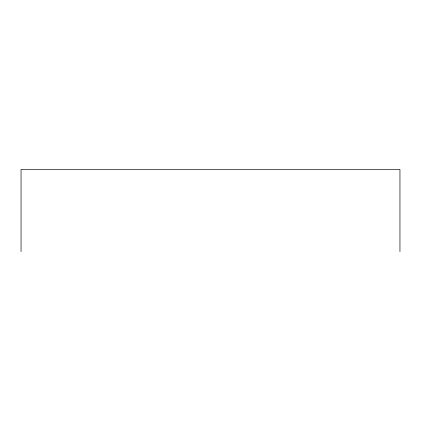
<?xml version="1.0" encoding="UTF-8"?>
<svg xmlns="http://www.w3.org/2000/svg" width="421" height="421" viewBox="0 0 421 421"><rect width="100%" height="100%" fill="white"/><g stroke="black" fill="none" stroke-linecap="round" stroke-linejoin="round"><path stroke-width="0.63" d="M399.95 251.574L399.95 169.426L21.05 169.426L21.05 251.574"/></g></svg>
